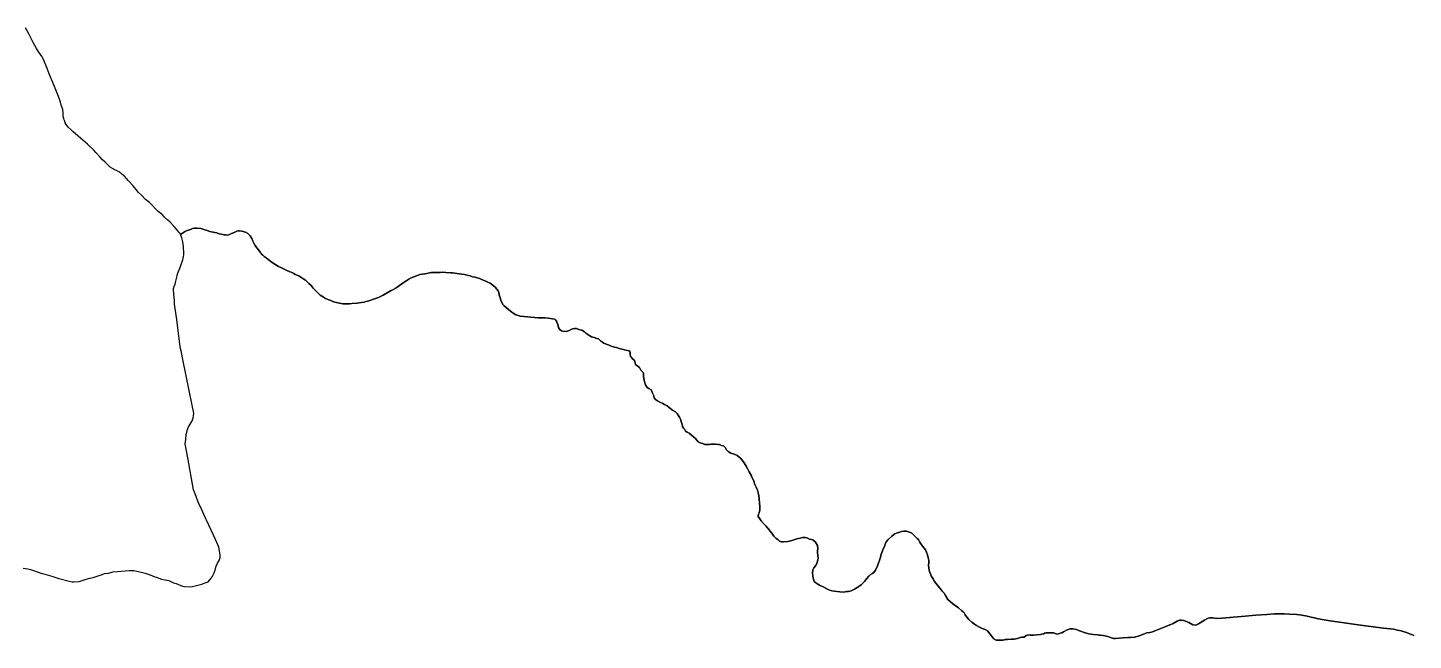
# Model space of a CAD drawing. Header units: inches. Extents: x 141448 to 685535, y 3466439 to 4099221.
# Drawn here: x 208925 to 229022, y 3794399 to 3803277 of the extents above; entities that cross this region are included whole.
import ezdxf

# ---------------------------------------------------------------- set-up
doc = ezdxf.new("R2010")
doc.units = ezdxf.units.IN
doc.header["$MEASUREMENT"] = 0
doc.layers.add('az_county', color=7, linetype='Continuous')

msp = doc.modelspace()

# ---------------------------------------------------------------- linework, layer by layer
at = {"layer": 'az_county'}
for points in [[(229031.5, 3794467.75), (228921.203125, 3794511.5), (228844.703125, 3794536.75), (228794.90625, 3794546.5), (228736.609375, 3794557.5), (228588.203125, 3794573.5), (228258.09375, 3794616.75), (227816.09375, 3794680), (227672.296875, 3794705.5), (227623.984375, 3794714.25), (227484.296875, 3794747), (227405.296875, 3794761.5), (227333.59375, 3794771.5), (227225.890625, 3794778.25), (227148.59375, 3794782), (227071.296875, 3794783.5), (227006.6875, 3794780.5), (226896.484375, 3794774), (226739.796875, 3794762.75), (226530.796875, 3794744.25), (226247.390625, 3794718.5), (226167.59375, 3794716), (226108.59375, 3794724), (226074.484375, 3794726.5), (226047.09375, 3794721), (226026.890625, 3794710.75), (225994.984375, 3794689.75), (225908.59375, 3794638.25), (225876.6875, 3794622.75), (225856.59375, 3794618.75), (225825.59375, 3794622.75), (225766.296875, 3794655.5), (225720.1875, 3794677.5), (225691.09375, 3794685.75), (225661.890625, 3794688), (225632.09375, 3794688.75), (225597.1875, 3794675), (225538.390625, 3794643), (225431.296875, 3794596.5), (225334.6875, 3794559.25), (225287.1875, 3794540.5), (225227.09375, 3794517), (225200.296875, 3794513.75), (225158.1875, 3794504.5), (225108.6875, 3794486.75), (225046.296875, 3794462), (224983.390625, 3794445.5), (224921.1875, 3794440), (224880.390625, 3794437), (224812.1875, 3794436.5), (224704.890625, 3794426.5), (224674.484375, 3794427), (224644.09375, 3794434), (224604.6875, 3794448.5), (224573.6875, 3794458.5), (224521.484375, 3794468.75), (224478.890625, 3794473), (224462.6875, 3794474.75), (224446.6875, 3794476.75), (224383.390625, 3794483), (224315.890625, 3794493), (224264.984375, 3794507.5), (224181.890625, 3794538), (224135.171875, 3794556.25), (224082.875, 3794565.5), (224045.671875, 3794563.25), (223999.96875, 3794551), (223949.078125, 3794523), (223925.78125, 3794508.5), (223901.375, 3794500.5), (223868.375, 3794489), (223839.78125, 3794493), (223803.96875, 3794505.5), (223773.578125, 3794504.75), (223747.375, 3794508), (223711.96875, 3794506), (223692.671875, 3794504.5), (223668.875, 3794501.5), (223668.671875, 3794493.5), (223654.078125, 3794490.5), (223615.46875, 3794484.75), (223560.28125, 3794477.5), (223519.875, 3794472.25), (223494.171875, 3794471.5), (223462.96875, 3794471.75), (223444.078125, 3794477), (223406.671875, 3794467), (223380.078125, 3794446.25), (223343.28125, 3794442.5), (223318.78125, 3794437.75), (223280.078125, 3794424), (223234.078125, 3794415), (223191.875, 3794413.5), (223136.78125, 3794412.25), (223102.46875, 3794409), (223071.671875, 3794399), (223042.375, 3794401), (223009.96875, 3794400), (222973.28125, 3794401.25), (222940.46875, 3794420), (222915.671875, 3794446.5), (222883.671875, 3794486.75), (222866.46875, 3794510.75), (222846.375, 3794535), (222810.46875, 3794553), (222766.671875, 3794568.25), (222718.578125, 3794594.5), (222687.078125, 3794615), (222655.46875, 3794634), (222619.078125, 3794663.5), (222573.671875, 3794701), (222544.671875, 3794735.5), (222523.671875, 3794766.5), (222506.875, 3794796), (222492.375, 3794812), (222471.171875, 3794829.5), (222423.875, 3794871), (222375.359375, 3794901), (222341.953125, 3794926), (222305.65625, 3794961.25), (222272.953125, 3794991), (222236.359375, 3795046), (222217.765625, 3795081.75), (222194.765625, 3795103.5), (222176.65625, 3795125), (222156.265625, 3795154), (222095.859375, 3795225.75), (222068.859375, 3795264), (222056.265625, 3795290), (222034.65625, 3795323.25), (222025.15625, 3795345), (222005.5625, 3795394), (221993.859375, 3795442), (221988.265625, 3795486), (221994.859375, 3795523), (221995.15625, 3795554), (221984.65625, 3795592.25), (221975.359375, 3795636.5), (221961.15625, 3795677), (221948.0625, 3795708.5), (221905.859375, 3795757.25), (221880.65625, 3795796.75), (221864.953125, 3795818.5), (221844.0625, 3795859), (221825.859375, 3795874.5), (221800.453125, 3795898.75), (221781.15625, 3795917.5), (221772.0625, 3795926.5), (221746.65625, 3795950.75), (221712.5625, 3795965.25), (221671.0625, 3795978), (221632.5625, 3795982), (221598.265625, 3795977), (221560.15625, 3795963.25), (221534.359375, 3795957), (221501.765625, 3795940), (221484.453125, 3795927.5), (221459.765625, 3795910), (221399.765625, 3795855.5), (221379.859375, 3795828.5), (221364.265625, 3795798.25), (221355.265625, 3795767.75), (221337.765625, 3795736), (221300.453125, 3795630.5), (221292.765625, 3795601), (221285.5625, 3795574.25), (221274.265625, 3795542.5), (221269.0625, 3795529), (221261.0625, 3795508.5), (221251.5625, 3795479), (221223.859375, 3795415.5), (221198.953125, 3795379.75), (221180.453125, 3795366), (221144.0625, 3795345), (221123.15625, 3795329.75), (221088.953125, 3795287.25), (221064.0625, 3795252.5), (221034.953125, 3795224), (221012.0625, 3795204.25), (220979.359375, 3795179.5), (220955.9375, 3795164.5), (220918.9375, 3795138.5), (220868.4375, 3795114.5), (220830.34375, 3795104), (220799.140625, 3795105.5), (220763.046875, 3795098), (220706.75, 3795099), (220665.25, 3795107), (220629.140625, 3795110), (220588.25, 3795114), (220555.9375, 3795125), (220517.546875, 3795142.25), (220471.34375, 3795168), (220464.34375, 3795171.25), (220411.75, 3795195.5), (220384.4375, 3795214.25), (220355.25, 3795230.5), (220334.140625, 3795252.75), (220323.4375, 3795282.5), (220310.546875, 3795327), (220308.640625, 3795377.5), (220311.640625, 3795421), (220326.640625, 3795449.5), (220357.640625, 3795484.75), (220373.4375, 3795527), (220388.84375, 3795587.25), (220387.546875, 3795629), (220381.25, 3795664.5), (220381.640625, 3795695.25), (220386.25, 3795727.5), (220380.140625, 3795774.25), (220365.046875, 3795796), (220350.640625, 3795821.75), (220314.9375, 3795853.5), (220294.25, 3795858), (220263.140625, 3795866.25), (220224.140625, 3795882.5), (220202.140625, 3795888.5), (220163.640625, 3795886.5), (220131.140625, 3795877), (220079.546875, 3795867.5), (220049.546875, 3795860.5), (220008.34375, 3795843.5), (219951.25, 3795831.75), (219886.34375, 3795824.5), (219856.34375, 3795827.25), (219827.75, 3795833.75), (219808.34375, 3795854), (219775.640625, 3795877.75), (219749.046875, 3795909.5), (219717.75, 3795950), (219691.140625, 3795986), (219683.4375, 3795996.5), (219656.84375, 3796028.5), (219631.546875, 3796057.75), (219601.25, 3796085.5), (219562.640625, 3796129.5), (219545.25, 3796158.5), (219518.734375, 3796195), (219525.828125, 3796225), (219536.53125, 3796248), (219544.34375, 3796289.5), (219545.546875, 3796338), (219539.421875, 3796391.5), (219535.828125, 3796445.5), (219530.921875, 3796498), (219510.421875, 3796574.25), (219492.03125, 3796619.25), (219469.734375, 3796657), (219455.125, 3796705.5), (219424.125, 3796775), (219420.828125, 3796781.5), (219390.03125, 3796842), (219367.828125, 3796879), (219346.328125, 3796924), (219316.328125, 3796971), (219283.734375, 3797012), (219261.421875, 3797036.5), (219240.828125, 3797060), (219214.734375, 3797075), (219170.921875, 3797095.75), (219123.328125, 3797108.5), (219084.53125, 3797134), (219057.921875, 3797162.5), (219049.625, 3797183.5), (219015.125, 3797215.75), (218988.828125, 3797219.75), (218957.234375, 3797235.5), (218935.234375, 3797237.5), (218902.828125, 3797242), (218869.828125, 3797242.5), (218838.03125, 3797241), (218811.625, 3797236.5), (218747.328125, 3797234), (218713.234375, 3797248.5), (218679.125, 3797260.5), (218650.625, 3797276.75), (218630.625, 3797298.5), (218610.734375, 3797322.5), (218588.328125, 3797344.25), (218555.03125, 3797371.5), (218523.03125, 3797395), (218517.421875, 3797399), (218489.53125, 3797415.25), (218468.234375, 3797431.5), (218449.03125, 3797458), (218438.828125, 3797474.5), (218424.328125, 3797495.5), (218415.53125, 3797525.75), (218405.03125, 3797567.5), (218395.625, 3797605.5), (218378.234375, 3797632.75), (218359.03125, 3797662.5), (218342.828125, 3797687.5), (218318.625, 3797712), (218279.125, 3797735.5), (218234.234375, 3797769.75), (218198.53125, 3797796.5), (218162.03125, 3797817), (218139.421875, 3797828.25), (218095.71875, 3797849.75), (218058.609375, 3797870.5), (218030.71875, 3797887), (218013.3125, 3797914.5), (218006.21875, 3797942), (217989.609375, 3797982), (217978.3125, 3798009), (217965.609375, 3798027), (217932.21875, 3798045.75), (217911.609375, 3798062.5), (217887.609375, 3798099), (217877.609375, 3798131), (217867.015625, 3798167), (217857.90625, 3798224.25), (217854.8125, 3798273.25), (217839.109375, 3798295), (217817.90625, 3798312.25), (217808.40625, 3798333.25), (217798.21875, 3798351), (217780.109375, 3798366.5), (217761.8125, 3798379), (217741.8125, 3798394.5), (217734.71875, 3798415), (217733.21875, 3798443), (217716.3125, 3798464), (217698.8125, 3798479.5), (217666.21875, 3798515), (217662.71875, 3798535.75), (217661.3125, 3798572.5), (217648.109375, 3798591.75), (217624.3125, 3798597.5), (217579.8125, 3798606), (217545.609375, 3798618.5), (217503.609375, 3798628.25), (217464.609375, 3798642.75), (217438.3125, 3798647.5), (217387.71875, 3798662.5), (217356.71875, 3798676.5), (217315.8125, 3798689.75), (217283.609375, 3798706.5), (217263.609375, 3798719.75), (217233.21875, 3798741), (217204.109375, 3798765.75), (217181.609375, 3798774), (217140.109375, 3798785.5), (217103.015625, 3798798), (217077.40625, 3798811.5), (217051.40625, 3798830.75), (217018.515625, 3798848.25), (217002.3125, 3798869.25), (216964.609375, 3798894.75), (216918.8125, 3798904), (216886.609375, 3798916.75), (216854.21875, 3798919.25), (216825.40625, 3798913.75), (216790.21875, 3798894.25), (216756.40625, 3798878.25), (216700.109375, 3798873.25), (216665.3125, 3798884.25), (216639.90625, 3798907.75), (216626.109375, 3798931.25), (216613.09375, 3798974.75), (216601.890625, 3799008.75), (216594.703125, 3799022), (216586.390625, 3799037.75), (216570, 3799051.25), (216538.296875, 3799057.75), (216507.796875, 3799064.25), (216476.59375, 3799068.25), (216427.703125, 3799073.75), (216386.09375, 3799074.25), (216328.59375, 3799074.25), (216069.5, 3799095.25), (216025.59375, 3799108.75), (216004.203125, 3799117.75), (215982.390625, 3799130.25), (215927.796875, 3799168.75), (215892.59375, 3799197.75), (215867.203125, 3799221.25), (215836.296875, 3799246.25), (215820.59375, 3799262.25), (215794.796875, 3799304.25), (215787.09375, 3799328.75), (215779.59375, 3799360.25), (215765.390625, 3799403.75), (215756.59375, 3799438.25), (215747.09375, 3799462.25), (215731.5, 3799485.75), (215707.890625, 3799511.75), (215673.390625, 3799544.75), (215634.59375, 3799572.75), (215600, 3799590.25), (215581.703125, 3799598.25), (215546.390625, 3799614.75), (215522.59375, 3799621), (215475.703125, 3799640.5), (215417.203125, 3799660.25), (215378.703125, 3799665.5), (215344.59375, 3799678.75), (215318.390625, 3799687), (215259.203125, 3799698.75), (215185.296875, 3799711.25), (215148.703125, 3799715.75), (215119.984375, 3799719.75), (215085.6875, 3799722.75), (215061.28125, 3799725.25), (214988.484375, 3799728.75), (214946.375, 3799734.25), (214908.984375, 3799730.25), (214878.375, 3799730.5), (214839.875, 3799731), (214778.078125, 3799727.25), (214711.78125, 3799715.75), (214686.6875, 3799710), (214646.78125, 3799704.75), (214613.6875, 3799698.5), (214562.6875, 3799682), (214486.484375, 3799649.75), (214451.375, 3799633), (214422.984375, 3799611.25), (214397.78125, 3799600.5), (214282.375, 3799514.25), (214253.375, 3799496.25), (214222.578125, 3799478.75), (214198.578125, 3799468.5), (214079.6875, 3799398.75), (214042.078125, 3799379.75), (214013.28125, 3799368.25), (213984.375, 3799357.75), (213859.578125, 3799313.75), (213831.375, 3799306.75), (213803.1875, 3799300.75), (213768.1875, 3799293.25), (213705.6875, 3799286.5), (213627.265625, 3799278.25), (213594.859375, 3799273.75), (213559.359375, 3799274.25), (213530.5625, 3799273.25), (213497.5625, 3799276), (213446.265625, 3799287), (213382.171875, 3799299.25), (213351.0625, 3799307.75), (213319.46875, 3799322.75), (213293.265625, 3799334), (213246.46875, 3799354.75), (213213.5625, 3799371.75), (213168.671875, 3799400.25), (213144.46875, 3799423.25), (213123.265625, 3799444.25), (213099.765625, 3799469.75), (213067.0625, 3799503.75), (213036.359375, 3799540.75), (213004.859375, 3799570), (212980.671875, 3799594.75), (212955.859375, 3799616.5), (212930.96875, 3799631.5), (212887.265625, 3799662.75), (212858.0625, 3799679.5), (212805.171875, 3799701), (212783.859375, 3799712.75), (212766.265625, 3799724), (212745.5625, 3799731.75), (212724.859375, 3799741), (212675.5625, 3799761.25), (212595.265625, 3799800.75), (212564.859375, 3799815.25), (212522.859375, 3799840.25), (212473.0625, 3799871.75), (212408.859375, 3799920.25), (212385.859375, 3799940.75), (212354.859375, 3799963.25), (212335.5625, 3799980), (212312.0625, 3799997.75), (212312.46875, 3800011.25), (212295.859375, 3800023.75), (212271.671875, 3800057.25), (212248.46875, 3800085.25), (212222.46875, 3800120), (212202.5625, 3800153.25), (212189.171875, 3800184.5), (212173.765625, 3800223), (212166.96875, 3800236.25), (212161.359375, 3800246.75), (212150.359375, 3800261.25), (212134.046875, 3800281.25), (212116.453125, 3800295.25), (212081.75, 3800312.75), (212031.65625, 3800328.25), (211998.34375, 3800333.5), (211982.34375, 3800331.25), (211959.546875, 3800326), (211930.34375, 3800315.75), (211871.75, 3800288.75), (211841.953125, 3800277.25), (211806.25, 3800270.75), (211791.046875, 3800273.25), (211780.84375, 3800275), (211768.046875, 3800277.25), (211734.046875, 3800283.75), (211701.453125, 3800291.25), (211667.046875, 3800302.5), (211637.953125, 3800306.75), (211588.953125, 3800318.25), (211568.953125, 3800322.75), (211528.15625, 3800339.25), (211477.453125, 3800353), (211435.25, 3800365.75), (211378.65625, 3800372.5), (211343.25, 3800372.25), (211313.75, 3800368.75), (211286.25, 3800353.25), (211257.15625, 3800344.75), (211238.546875, 3800338.25), (211200.34375, 3800317.25), (211140.25, 3800281.25), (211135.84375, 3800292.5), (211119.25, 3800314.75), (211100.75, 3800333.75), (211078.25, 3800363.5), (211044.34375, 3800401.5), (210991.34375, 3800460.25), (210959.65625, 3800489.75), (210909.953125, 3800533), (210872.953125, 3800571.25), (210819.65625, 3800614), (210773.546875, 3800656.75), (210736.15625, 3800700.75), (210689.546875, 3800742.75), (210632.53125, 3800789.25), (210573.4375, 3800848.75), (210531.640625, 3800889), (210497.9375, 3800934.25), (210475.234375, 3800959.75), (210454.53125, 3800984.75), (210383.03125, 3801061.25), (210331.828125, 3801119.25), (210291.03125, 3801154.25), (210274.328125, 3801169.25), (210244.9375, 3801190.25), (210215.328125, 3801206.25), (210198.53125, 3801214.5), (210154.4375, 3801236.75), (210123.140625, 3801257.75), (210046.53125, 3801326.75), (210010.234375, 3801363.75), (209977.4375, 3801399.75), (209914.234375, 3801466.25), (209888.640625, 3801495.5), (209793.140625, 3801587.5), (209658.53125, 3801707.25), (209584.828125, 3801769.75), (209556.140625, 3801794.75), (209511.234375, 3801836.75), (209484.640625, 3801875.25), (209466.9375, 3801899.5), (209456.640625, 3801930.25), (209453.53125, 3801940.75), (209448.140625, 3801959.25), (209441.640625, 3801994.75), (209439.53125, 3802036.5), (209433.4375, 3802089.75), (209419.640625, 3802130.5), (209411.03125, 3802154.5), (209398.640625, 3802197), (209385.640625, 3802242.5), (209361.4375, 3802305.25), (209321.53125, 3802402.25), (209287.9375, 3802483.75), (209237.640625, 3802609.75), (209208.234375, 3802685.5), (209176.9375, 3802756.75), (209151.03125, 3802826.75), (209134.03125, 3802856), (209086.734375, 3802923.25), (209053.03125, 3802974.75), (209004.421875, 3803062), (208938.515625, 3803198), (208894.515625, 3803276.75)], [(208861.3125, 3795443.25), (208925.921875, 3795436.25), (208966.515625, 3795423), (209106.421875, 3795376.5), (209274.421875, 3795330), (209375.015625, 3795295), (209528.53125, 3795256), (209568.03125, 3795248), (209594.828125, 3795246), (209673.734375, 3795253), (209759.140625, 3795279.5), (209826.734375, 3795298.25), (209873.9375, 3795308.25), (209960.640625, 3795337.5), (209993.640625, 3795349), (210038.828125, 3795365), (210085.03125, 3795371), (210096.328125, 3795372.75), (210160.234375, 3795389), (210227.53125, 3795395), (210338.828125, 3795406.5), (210398.734375, 3795410.5), (210466.4375, 3795408.5), (210532.734375, 3795396), (210626.734375, 3795372.25), (210702.53125, 3795347.5), (210769.03125, 3795319.5), (210787.234375, 3795313), (210867.734375, 3795285.5), (210970.34375, 3795263), (211041.15625, 3795233.25), (211079.953125, 3795220.75), (211169.453125, 3795185.5), (211201.546875, 3795177.5), (211268.65625, 3795173.5), (211314.546875, 3795177.5), (211448.34375, 3795212.25), (211484.046875, 3795224.25), (211542.546875, 3795248), (211570.75, 3795279.75), (211599.046875, 3795318.25), (211609.953125, 3795339), (211628.453125, 3795375), (211642.25, 3795415.75), (211650.046875, 3795438.75), (211656.953125, 3795474), (211678.65625, 3795517.5), (211703.34375, 3795555.5), (211716.453125, 3795596.25), (211717.34375, 3795632.25), (211707.75, 3795695), (211695.546875, 3795748.5), (211669.546875, 3795813.75), (211622.65625, 3795915), (211480.453125, 3796221.5), (211452.046875, 3796288.25), (211434.546875, 3796323.5), (211407.65625, 3796377.25), (211354.15625, 3796519.75), (211330.546875, 3796581), (211246.953125, 3797043.5), (211210.15625, 3797247.5), (211220.65625, 3797308.5), (211222.953125, 3797382.5), (211232.25, 3797416), (211238.25, 3797438.25), (211249.953125, 3797466.75), (211259.65625, 3797491.5), (211280.046875, 3797529), (211303.546875, 3797572), (211322.953125, 3797619.75), (211331.75, 3797657), (211333.046875, 3797685.5), (211328.84375, 3797717), (211311.34375, 3797808.5), (211181.15625, 3798443.25), (211149.15625, 3798596.25), (211138.75, 3798646.5), (211137.546875, 3798655.25), (211117.34375, 3798804.75), (211088.046875, 3799046.25), (211063.65625, 3799209.5), (211057.046875, 3799240.25), (211054.546875, 3799269), (211056.25, 3799314.75), (211047.34375, 3799378), (211043.15625, 3799408.75), (211042.546875, 3799438), (211038.953125, 3799465), (211039.046875, 3799495.75), (211048.84375, 3799524.75), (211062.453125, 3799559.25), (211070.34375, 3799585.25), (211077.953125, 3799623.25), (211088.546875, 3799660.75), (211095.25, 3799690), (211108.546875, 3799735.5), (211136.25, 3799800.25), (211153.046875, 3799843.25), (211173.546875, 3799913.75), (211185.453125, 3799961.5), (211189.75, 3799978.75), (211189.15625, 3800006.25), (211191.75, 3800041.25), (211186.953125, 3800072.25), (211185.25, 3800103.75), (211174.65625, 3800173.75), (211161.25, 3800230.75), (211143.953125, 3800272.25), (211140.25, 3800281.25), (211200.34375, 3800317.25), (211238.546875, 3800338.25), (211257.15625, 3800344.75), (211286.25, 3800353.25), (211313.75, 3800368.75), (211343.25, 3800372.25), (211378.65625, 3800372.5), (211435.25, 3800365.75), (211477.453125, 3800353), (211528.15625, 3800339.25), (211568.953125, 3800322.75), (211588.953125, 3800318.25), (211637.953125, 3800306.75), (211667.046875, 3800302.5), (211701.453125, 3800291.25), (211734.046875, 3800283.75), (211768.046875, 3800277.25), (211780.84375, 3800275), (211791.046875, 3800273.25), (211806.25, 3800270.75), (211841.953125, 3800277.25), (211871.75, 3800288.75), (211930.34375, 3800315.75), (211959.546875, 3800326), (211982.34375, 3800331.25), (211998.34375, 3800333.5), (212031.65625, 3800328.25), (212081.75, 3800312.75), (212116.453125, 3800295.25), (212134.046875, 3800281.25), (212150.359375, 3800261.25), (212161.359375, 3800246.75), (212166.96875, 3800236.25), (212173.765625, 3800223), (212189.171875, 3800184.5), (212202.5625, 3800153.25), (212222.46875, 3800120), (212248.46875, 3800085.25), (212271.671875, 3800057.25), (212295.859375, 3800023.75), (212312.46875, 3800011.25), (212312.0625, 3799997.75), (212335.5625, 3799980), (212354.859375, 3799963.25), (212385.859375, 3799940.75), (212408.859375, 3799920.25), (212473.0625, 3799871.75), (212522.859375, 3799840.25), (212564.859375, 3799815.25), (212595.265625, 3799800.75), (212675.5625, 3799761.25), (212724.859375, 3799741), (212745.5625, 3799731.75), (212766.265625, 3799724), (212783.859375, 3799712.75), (212805.171875, 3799701), (212858.0625, 3799679.5), (212887.265625, 3799662.75), (212930.96875, 3799631.5), (212955.859375, 3799616.5), (212980.671875, 3799594.75), (213004.859375, 3799570), (213036.359375, 3799540.75), (213067.0625, 3799503.75), (213099.765625, 3799469.75), (213123.265625, 3799444.25), (213144.46875, 3799423.25), (213168.671875, 3799400.25), (213213.5625, 3799371.75), (213246.46875, 3799354.75), (213293.265625, 3799334), (213319.46875, 3799322.75), (213351.0625, 3799307.75), (213382.171875, 3799299.25), (213446.265625, 3799287), (213497.5625, 3799276), (213530.5625, 3799273.25), (213559.359375, 3799274.25), (213594.859375, 3799273.75), (213627.265625, 3799278.25), (213705.6875, 3799286.5), (213768.1875, 3799293.25), (213803.1875, 3799300.75), (213831.375, 3799306.75), (213859.578125, 3799313.75), (213984.375, 3799357.75), (214013.28125, 3799368.25), (214042.078125, 3799379.75), (214079.6875, 3799398.75), (214198.578125, 3799468.5), (214222.578125, 3799478.75), (214253.375, 3799496.25), (214282.375, 3799514.25), (214397.78125, 3799600.5), (214422.984375, 3799611.25), (214451.375, 3799633), (214486.484375, 3799649.75), (214562.6875, 3799682), (214613.6875, 3799698.5), (214646.78125, 3799704.75), (214686.6875, 3799710), (214711.78125, 3799715.75), (214778.078125, 3799727.25), (214839.875, 3799731), (214878.375, 3799730.5), (214908.984375, 3799730.25), (214946.375, 3799734.25), (214988.484375, 3799728.75), (215061.28125, 3799725.25), (215085.6875, 3799722.75), (215119.984375, 3799719.75), (215148.703125, 3799715.75), (215185.296875, 3799711.25), (215259.203125, 3799698.75), (215318.390625, 3799687), (215344.59375, 3799678.75), (215378.703125, 3799665.5), (215417.203125, 3799660.25), (215475.703125, 3799640.5), (215522.59375, 3799621), (215546.390625, 3799614.75), (215581.703125, 3799598.25), (215600, 3799590.25), (215634.59375, 3799572.75), (215673.390625, 3799544.75), (215707.890625, 3799511.75), (215731.5, 3799485.75), (215747.09375, 3799462.25), (215756.59375, 3799438.25), (215765.390625, 3799403.75), (215779.59375, 3799360.25), (215787.09375, 3799328.75), (215794.796875, 3799304.25), (215820.59375, 3799262.25), (215836.296875, 3799246.25), (215867.203125, 3799221.25), (215892.59375, 3799197.75), (215927.796875, 3799168.75), (215982.390625, 3799130.25), (216004.203125, 3799117.75), (216025.59375, 3799108.75), (216069.5, 3799095.25), (216328.59375, 3799074.25), (216386.09375, 3799074.25), (216427.703125, 3799073.75), (216476.59375, 3799068.25), (216507.796875, 3799064.25), (216538.296875, 3799057.75), (216570, 3799051.25), (216586.390625, 3799037.75), (216594.703125, 3799022), (216601.890625, 3799008.75), (216613.09375, 3798974.75), (216626.109375, 3798931.25), (216639.90625, 3798907.75), (216665.3125, 3798884.25), (216700.109375, 3798873.25), (216756.40625, 3798878.25), (216790.21875, 3798894.25), (216825.40625, 3798913.75), (216854.21875, 3798919.25), (216886.609375, 3798916.75), (216918.8125, 3798904), (216964.609375, 3798894.75), (217002.3125, 3798869.25), (217018.515625, 3798848.25), (217051.40625, 3798830.75), (217077.40625, 3798811.5), (217103.015625, 3798798), (217140.109375, 3798785.5), (217181.609375, 3798774), (217204.109375, 3798765.75), (217233.21875, 3798741), (217263.609375, 3798719.75), (217283.609375, 3798706.5), (217315.8125, 3798689.75), (217356.71875, 3798676.5), (217387.71875, 3798662.5), (217438.3125, 3798647.5), (217464.609375, 3798642.75), (217503.609375, 3798628.25), (217545.609375, 3798618.5), (217579.8125, 3798606), (217624.3125, 3798597.5), (217648.109375, 3798591.75), (217661.3125, 3798572.5), (217662.71875, 3798535.75), (217666.21875, 3798515), (217698.8125, 3798479.5), (217716.3125, 3798464), (217733.21875, 3798443), (217734.71875, 3798415), (217741.8125, 3798394.5), (217761.8125, 3798379), (217780.109375, 3798366.5), (217798.21875, 3798351), (217808.40625, 3798333.25), (217817.90625, 3798312.25), (217839.109375, 3798295), (217854.8125, 3798273.25), (217857.90625, 3798224.25), (217867.015625, 3798167), (217877.609375, 3798131), (217887.609375, 3798099), (217911.609375, 3798062.5), (217932.21875, 3798045.75), (217965.609375, 3798027), (217978.3125, 3798009), (217989.609375, 3797982), (218006.21875, 3797942), (218013.3125, 3797914.5), (218030.71875, 3797887), (218058.609375, 3797870.5), (218095.71875, 3797849.75), (218139.421875, 3797828.25), (218162.03125, 3797817), (218198.53125, 3797796.5), (218234.234375, 3797769.75), (218279.125, 3797735.5), (218318.625, 3797712), (218342.828125, 3797687.5), (218359.03125, 3797662.5), (218378.234375, 3797632.75), (218395.625, 3797605.5), (218405.03125, 3797567.5), (218415.53125, 3797525.75), (218424.328125, 3797495.5), (218438.828125, 3797474.5), (218449.03125, 3797458), (218468.234375, 3797431.5), (218489.53125, 3797415.25), (218517.421875, 3797399), (218523.03125, 3797395), (218555.03125, 3797371.5), (218588.328125, 3797344.25), (218610.734375, 3797322.5), (218630.625, 3797298.5), (218650.625, 3797276.75), (218679.125, 3797260.5), (218713.234375, 3797248.5), (218747.328125, 3797234), (218811.625, 3797236.5), (218838.03125, 3797241), (218869.828125, 3797242.5), (218902.828125, 3797242), (218935.234375, 3797237.5), (218957.234375, 3797235.5), (218988.828125, 3797219.75), (219015.125, 3797215.75), (219049.625, 3797183.5), (219057.921875, 3797162.5), (219084.53125, 3797134), (219123.328125, 3797108.5), (219170.921875, 3797095.75), (219214.734375, 3797075), (219240.828125, 3797060), (219261.421875, 3797036.5), (219283.734375, 3797012), (219316.328125, 3796971), (219346.328125, 3796924), (219367.828125, 3796879), (219390.03125, 3796842), (219420.828125, 3796781.5), (219424.125, 3796775), (219455.125, 3796705.5), (219469.734375, 3796657), (219492.03125, 3796619.25), (219510.421875, 3796574.25), (219530.921875, 3796498), (219535.828125, 3796445.5), (219539.421875, 3796391.5), (219545.546875, 3796338), (219544.34375, 3796289.5), (219536.53125, 3796248), (219525.828125, 3796225), (219518.734375, 3796195), (219545.25, 3796158.5), (219562.640625, 3796129.5), (219601.25, 3796085.5), (219631.546875, 3796057.75), (219656.84375, 3796028.5), (219683.4375, 3795996.5), (219691.140625, 3795986), (219717.75, 3795950), (219749.046875, 3795909.5), (219775.640625, 3795877.75), (219808.34375, 3795854), (219827.75, 3795833.75), (219856.34375, 3795827.25), (219886.34375, 3795824.5), (219951.25, 3795831.75), (220008.34375, 3795843.5), (220049.546875, 3795860.5), (220079.546875, 3795867.5), (220131.140625, 3795877), (220163.640625, 3795886.5), (220202.140625, 3795888.5), (220224.140625, 3795882.5), (220263.140625, 3795866.25), (220294.25, 3795858), (220314.9375, 3795853.5), (220350.640625, 3795821.75), (220365.046875, 3795796), (220380.140625, 3795774.25), (220386.25, 3795727.5), (220381.640625, 3795695.25), (220381.25, 3795664.5), (220387.546875, 3795629), (220388.84375, 3795587.25), (220373.4375, 3795527), (220357.640625, 3795484.75), (220326.640625, 3795449.5), (220311.640625, 3795421), (220308.640625, 3795377.5), (220310.546875, 3795327), (220323.4375, 3795282.5), (220334.140625, 3795252.75), (220355.25, 3795230.5), (220384.4375, 3795214.25), (220411.75, 3795195.5), (220464.34375, 3795171.25), (220471.34375, 3795168), (220517.546875, 3795142.25), (220555.9375, 3795125), (220588.25, 3795114), (220629.140625, 3795110), (220665.25, 3795107), (220706.75, 3795099), (220763.046875, 3795098), (220799.140625, 3795105.5), (220830.34375, 3795104), (220868.4375, 3795114.5), (220918.9375, 3795138.5), (220955.9375, 3795164.5), (220979.359375, 3795179.5), (221012.0625, 3795204.25), (221034.953125, 3795224), (221064.0625, 3795252.5), (221088.953125, 3795287.25), (221123.15625, 3795329.75), (221144.0625, 3795345), (221180.453125, 3795366), (221198.953125, 3795379.75), (221223.859375, 3795415.5), (221251.5625, 3795479), (221261.0625, 3795508.5), (221269.0625, 3795529), (221274.265625, 3795542.5), (221285.5625, 3795574.25), (221292.765625, 3795601), (221300.453125, 3795630.5), (221337.765625, 3795736), (221355.265625, 3795767.75), (221364.265625, 3795798.25), (221379.859375, 3795828.5), (221399.765625, 3795855.5), (221459.765625, 3795910), (221484.453125, 3795927.5), (221501.765625, 3795940), (221534.359375, 3795957), (221560.15625, 3795963.25), (221598.265625, 3795977), (221632.5625, 3795982), (221671.0625, 3795978), (221712.5625, 3795965.25), (221746.65625, 3795950.75), (221772.0625, 3795926.5), (221781.15625, 3795917.5), (221800.453125, 3795898.75), (221825.859375, 3795874.5), (221844.0625, 3795859), (221864.953125, 3795818.5), (221880.65625, 3795796.75), (221905.859375, 3795757.25), (221948.0625, 3795708.5), (221961.15625, 3795677), (221975.359375, 3795636.5), (221984.65625, 3795592.25), (221995.15625, 3795554), (221994.859375, 3795523), (221988.265625, 3795486), (221993.859375, 3795442), (222005.5625, 3795394), (222025.15625, 3795345), (222034.65625, 3795323.25), (222056.265625, 3795290), (222068.859375, 3795264), (222095.859375, 3795225.75), (222156.265625, 3795154), (222176.65625, 3795125), (222194.765625, 3795103.5), (222217.765625, 3795081.75), (222236.359375, 3795046), (222272.953125, 3794991), (222305.65625, 3794961.25), (222341.953125, 3794926), (222375.359375, 3794901), (222423.875, 3794871), (222471.171875, 3794829.5), (222492.375, 3794812), (222506.875, 3794796), (222523.671875, 3794766.5), (222544.671875, 3794735.5), (222573.671875, 3794701), (222619.078125, 3794663.5), (222655.46875, 3794634), (222687.078125, 3794615), (222718.578125, 3794594.5), (222766.671875, 3794568.25), (222810.46875, 3794553), (222846.375, 3794535), (222866.46875, 3794510.75), (222883.671875, 3794486.75), (222915.671875, 3794446.5), (222940.46875, 3794420), (222973.28125, 3794401.25), (223009.96875, 3794400), (223042.375, 3794401), (223071.671875, 3794399), (223102.46875, 3794409), (223136.78125, 3794412.25), (223191.875, 3794413.5), (223234.078125, 3794415), (223280.078125, 3794424), (223318.78125, 3794437.75), (223343.28125, 3794442.5), (223380.078125, 3794446.25), (223406.671875, 3794467), (223444.078125, 3794477), (223462.96875, 3794471.75), (223494.171875, 3794471.5), (223519.875, 3794472.25), (223560.28125, 3794477.5), (223615.46875, 3794484.75), (223654.078125, 3794490.5), (223668.671875, 3794493.5), (223668.875, 3794501.5), (223692.671875, 3794504.5), (223711.96875, 3794506), (223747.375, 3794508), (223773.578125, 3794504.75), (223803.96875, 3794505.5), (223839.78125, 3794493), (223868.375, 3794489), (223901.375, 3794500.5), (223925.78125, 3794508.5), (223949.078125, 3794523), (223999.96875, 3794551), (224045.671875, 3794563.25), (224082.875, 3794565.5), (224135.171875, 3794556.25), (224181.890625, 3794538), (224264.984375, 3794507.5), (224315.890625, 3794493), (224383.390625, 3794483), (224446.6875, 3794476.75), (224462.6875, 3794474.75), (224478.890625, 3794473), (224521.484375, 3794468.75), (224573.6875, 3794458.5), (224604.6875, 3794448.5), (224644.09375, 3794434), (224674.484375, 3794427), (224704.890625, 3794426.5), (224812.1875, 3794436.5), (224880.390625, 3794437), (224921.1875, 3794440), (224983.390625, 3794445.5), (225046.296875, 3794462), (225108.6875, 3794486.75), (225158.1875, 3794504.5), (225200.296875, 3794513.75), (225227.09375, 3794517), (225287.1875, 3794540.5), (225334.6875, 3794559.25), (225431.296875, 3794596.5), (225538.390625, 3794643), (225597.1875, 3794675), (225632.09375, 3794688.75), (225661.890625, 3794688), (225691.09375, 3794685.75), (225720.1875, 3794677.5), (225766.296875, 3794655.5), (225825.59375, 3794622.75), (225856.59375, 3794618.75), (225876.6875, 3794622.75), (225908.59375, 3794638.25), (225994.984375, 3794689.75), (226026.890625, 3794710.75), (226047.09375, 3794721), (226074.484375, 3794726.5), (226108.59375, 3794724), (226167.59375, 3794716), (226247.390625, 3794718.5), (226530.796875, 3794744.25), (226739.796875, 3794762.75), (226896.484375, 3794774), (227006.6875, 3794780.5), (227071.296875, 3794783.5), (227148.59375, 3794782), (227225.890625, 3794778.25), (227333.59375, 3794771.5), (227405.296875, 3794761.5), (227484.296875, 3794747), (227623.984375, 3794714.25), (227672.296875, 3794705.5), (227816.09375, 3794680), (228258.09375, 3794616.75), (228588.203125, 3794573.5), (228736.609375, 3794557.5), (228794.90625, 3794546.5), (228844.703125, 3794536.75), (228921.203125, 3794511.5), (229031.5, 3794467.75)]]:
    msp.add_lwpolyline(points, dxfattribs=at)

doc.saveas('drawing.dxf')
